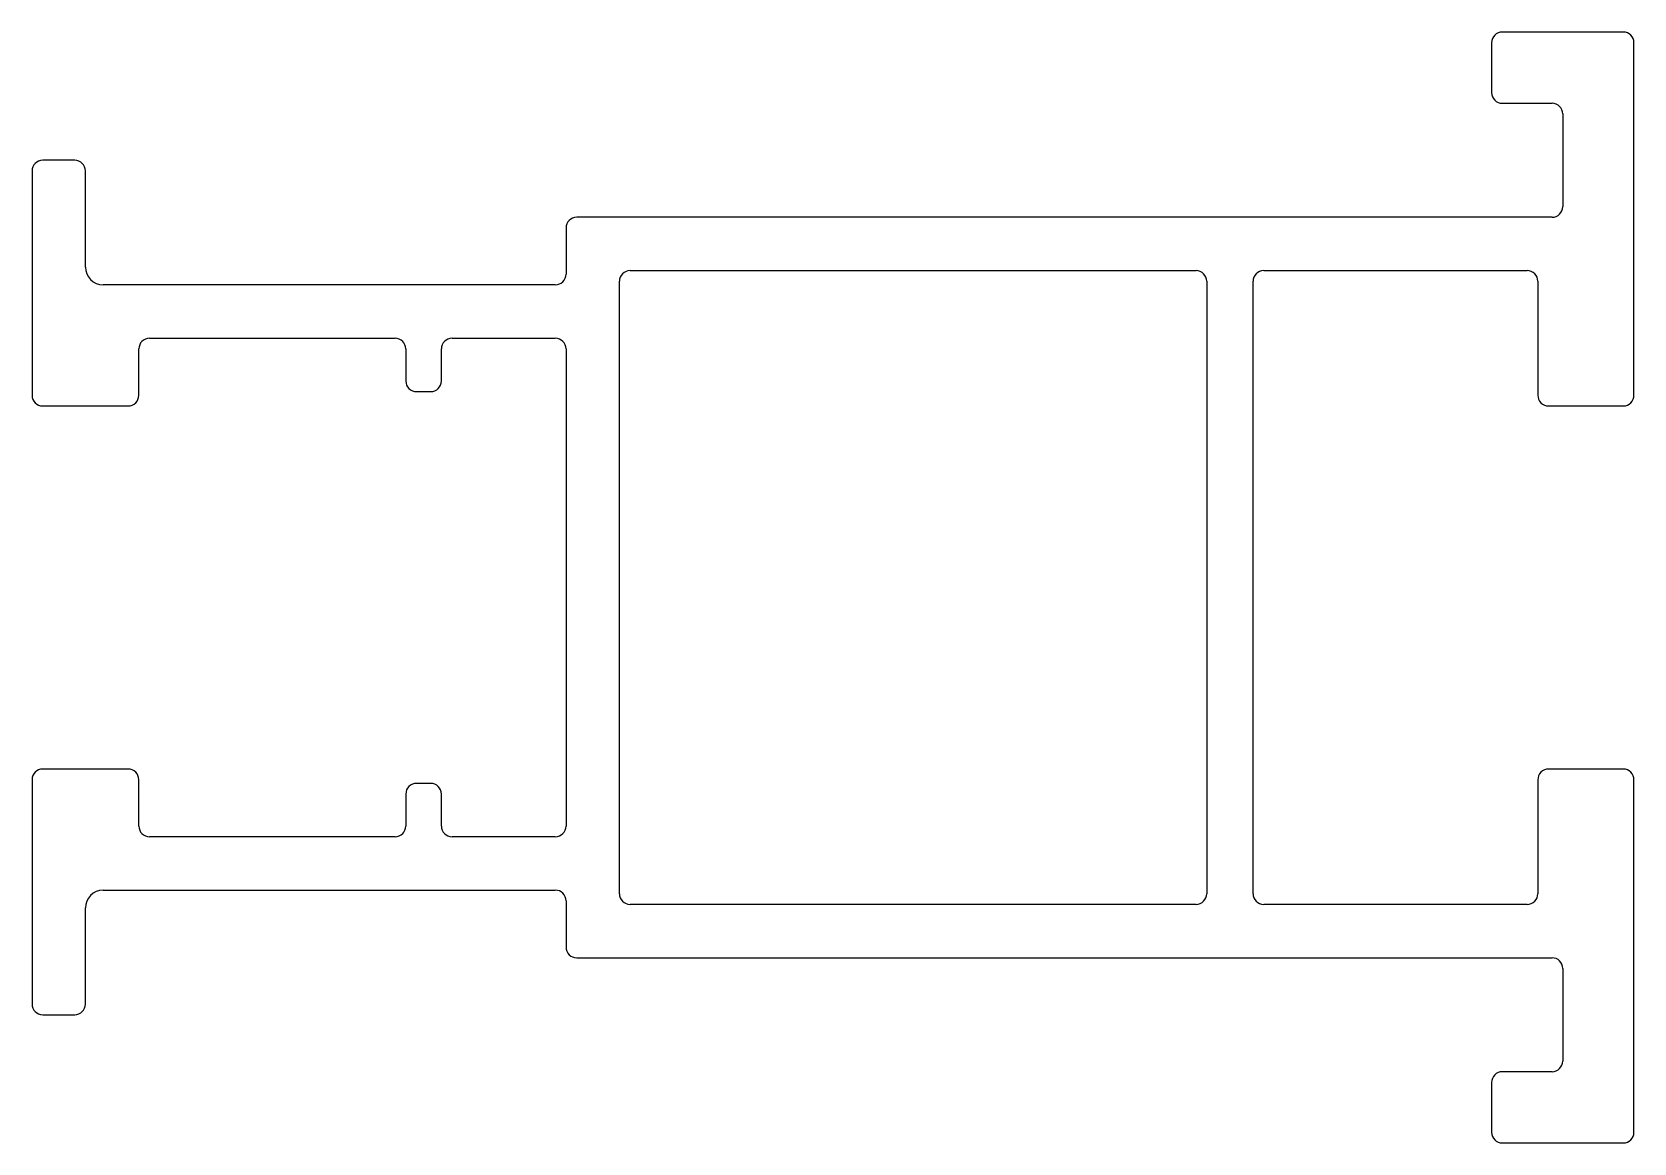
# Model space of a CAD drawing. Extents: x 3199.2 to 3244.2, y 1186.4 to 1217.6.
import ezdxf

# ---------------------------------------------------------------- set-up
doc = ezdxf.new("R2010")
doc.units = 0
doc.layers.get('0').update_dxf_attribs({"linetype": 'CONTINUOUS'})

msp = doc.modelspace()

# ---------------------------------------------------------------- linework, layer by layer
for p, q in [((3240.17, 1217.327), (3240.17, 1215.927)), ((3243.87, 1217.627), (3240.47, 1217.627)), ((3244.17, 1207.428), (3244.17, 1217.327)), ((3240.47, 1215.627), (3241.87, 1215.627)), ((3242.17, 1215.327), (3242.17, 1212.727)), ((3199.17, 1213.728), (3199.17, 1207.428)), ((3200.37, 1214.028), (3199.47, 1214.028)), ((3200.67, 1211.028), (3200.67, 1213.728)), ((3241.87, 1212.427), (3214.47, 1212.427)), ((3214.17, 1212.127), (3214.17, 1210.828)), ((3213.87, 1210.528), (3201.17, 1210.528)), ((3215.67, 1193.428), (3215.67, 1210.627)), ((3215.97, 1210.927), (3231.87, 1210.927)), ((3232.17, 1210.627), (3232.17, 1193.428)), ((3233.47, 1193.428), (3233.47, 1210.628)), ((3233.77, 1210.928), (3241.17, 1210.928)), ((3241.47, 1210.628), (3241.47, 1207.428)), ((3202.17, 1207.428), (3202.17, 1208.728)), ((3202.47, 1209.028), (3209.37, 1209.028)), ((3209.67, 1208.728), (3209.67, 1207.828)), ((3210.67, 1207.828), (3210.67, 1208.728)), ((3210.97, 1209.028), (3213.87, 1209.028)), ((3214.17, 1208.728), (3214.17, 1195.328)), ((3209.97, 1207.528), (3210.37, 1207.528)), ((3199.47, 1207.128), (3201.87, 1207.128)), ((3241.77, 1207.128), (3243.87, 1207.128)), ((3199.17, 1196.628), (3199.17, 1190.328)), ((3201.87, 1196.928), (3199.47, 1196.928)), ((3202.17, 1195.328), (3202.17, 1196.628)), ((3241.47, 1196.628), (3241.47, 1193.428)), ((3243.87, 1196.928), (3241.77, 1196.928)), ((3244.17, 1186.728), (3244.17, 1196.628)), ((3209.67, 1196.228), (3209.67, 1195.328)), ((3210.37, 1196.528), (3209.97, 1196.528)), ((3210.67, 1195.328), (3210.67, 1196.228)), ((3209.37, 1195.028), (3202.47, 1195.028)), ((3213.87, 1195.028), (3210.97, 1195.028)), ((3201.17, 1193.528), (3213.87, 1193.528)), ((3200.67, 1190.328), (3200.67, 1193.028)), ((3214.17, 1193.228), (3214.17, 1191.928)), ((3231.87, 1193.128), (3215.97, 1193.128)), ((3241.17, 1193.128), (3233.77, 1193.128)), ((3214.47, 1191.628), (3241.87, 1191.628)), ((3242.17, 1191.328), (3242.17, 1188.728)), ((3199.47, 1190.028), (3200.37, 1190.028)), ((3240.17, 1188.128), (3240.17, 1186.728)), ((3241.87, 1188.428), (3240.47, 1188.428)), ((3240.47, 1186.428), (3243.87, 1186.428))]:
    msp.add_line(p, q)
for centre, radius, start, end in [((3240.47, 1217.327), 0.3, 89.9994, 179.9977), ((3243.87, 1217.327), 0.3, 0.0023, 90.0006), ((3240.47, 1215.927), 0.3, 179.9965, 270.0006), ((3241.87, 1215.327), 0.3, 0.0023, 90.0006), ((3199.47, 1213.728), 0.3, 89.9994, 179.9977), ((3200.37, 1213.728), 0.3, 0.0023, 90.0006), ((3214.47, 1212.127), 0.3, 89.9994, 180.0035), ((3241.87, 1212.727), 0.3, 269.9994, 359.9977), ((3201.17, 1211.028), 0.5, 180, 270), ((3213.87, 1210.828), 0.3, 269.9994, 359.9977), ((3215.97, 1210.627), 0.3, 89.9994, 180.0035), ((3231.87, 1210.627), 0.3, 359.9965, 90.0006), ((3233.77, 1210.628), 0.3, 89.9994, 180.0035), ((3241.17, 1210.628), 0.3, 359.9965, 90.0006), ((3202.47, 1208.728), 0.3, 89.9994, 179.9977), ((3209.37, 1208.728), 0.3, 0.0023, 90.0006), ((3210.97, 1208.728), 0.3, 89.9994, 179.9977), ((3213.87, 1208.728), 0.3, 0.0023, 90.0006), ((3209.97, 1207.828), 0.3, 180.0023, 270.0006), ((3210.37, 1207.828), 0.3, 269.9994, 359.9977), ((3199.47, 1207.428), 0.3, 180.0023, 270.0006), ((3201.87, 1207.428), 0.3, 269.9994, 359.9977), ((3241.77, 1207.428), 0.3, 179.9965, 270.0006), ((3243.87, 1207.428), 0.3, 269.9994, 0.0035), ((3199.47, 1196.628), 0.3, 89.9994, 179.9977), ((3201.87, 1196.628), 0.3, 0.0023, 90.0006), ((3241.77, 1196.628), 0.3, 89.9994, 180.0035), ((3243.87, 1196.628), 0.3, 359.9965, 90.0006), ((3209.97, 1196.228), 0.3, 89.9994, 179.9977), ((3210.37, 1196.228), 0.3, 0.0023, 90.0006), ((3202.47, 1195.328), 0.3, 180.0023, 270.0006), ((3209.37, 1195.328), 0.3, 269.9994, 359.9977), ((3210.97, 1195.328), 0.3, 180.0023, 270.0006), ((3213.87, 1195.328), 0.3, 269.9994, 359.9977), ((3201.17, 1193.028), 0.5, 90, 180), ((3213.87, 1193.228), 0.3, 359.9994, 90.0006), ((3215.97, 1193.428), 0.3, 179.9994, 270.0006), ((3231.87, 1193.428), 0.3, 269.9994, 0.0006), ((3233.77, 1193.428), 0.3, 179.9994, 270.0006), ((3241.17, 1193.428), 0.3, 269.9994, 0.0006), ((3214.47, 1191.928), 0.3, 179.9994, 270.0006), ((3241.87, 1191.328), 0.3, 0.0023, 90.0006), ((3199.47, 1190.328), 0.3, 179.9994, 270.0006), ((3200.37, 1190.328), 0.3, 269.9994, 0.0006), ((3241.87, 1188.728), 0.3, 269.9994, 0.0006), ((3240.47, 1188.128), 0.3, 89.9994, 180.0006), ((3240.47, 1186.728), 0.3, 179.9994, 270.0006), ((3243.87, 1186.728), 0.3, 269.9994, 0.0006)]:
    msp.add_arc(centre, radius, start, end)

doc.saveas('drawing.dxf')
